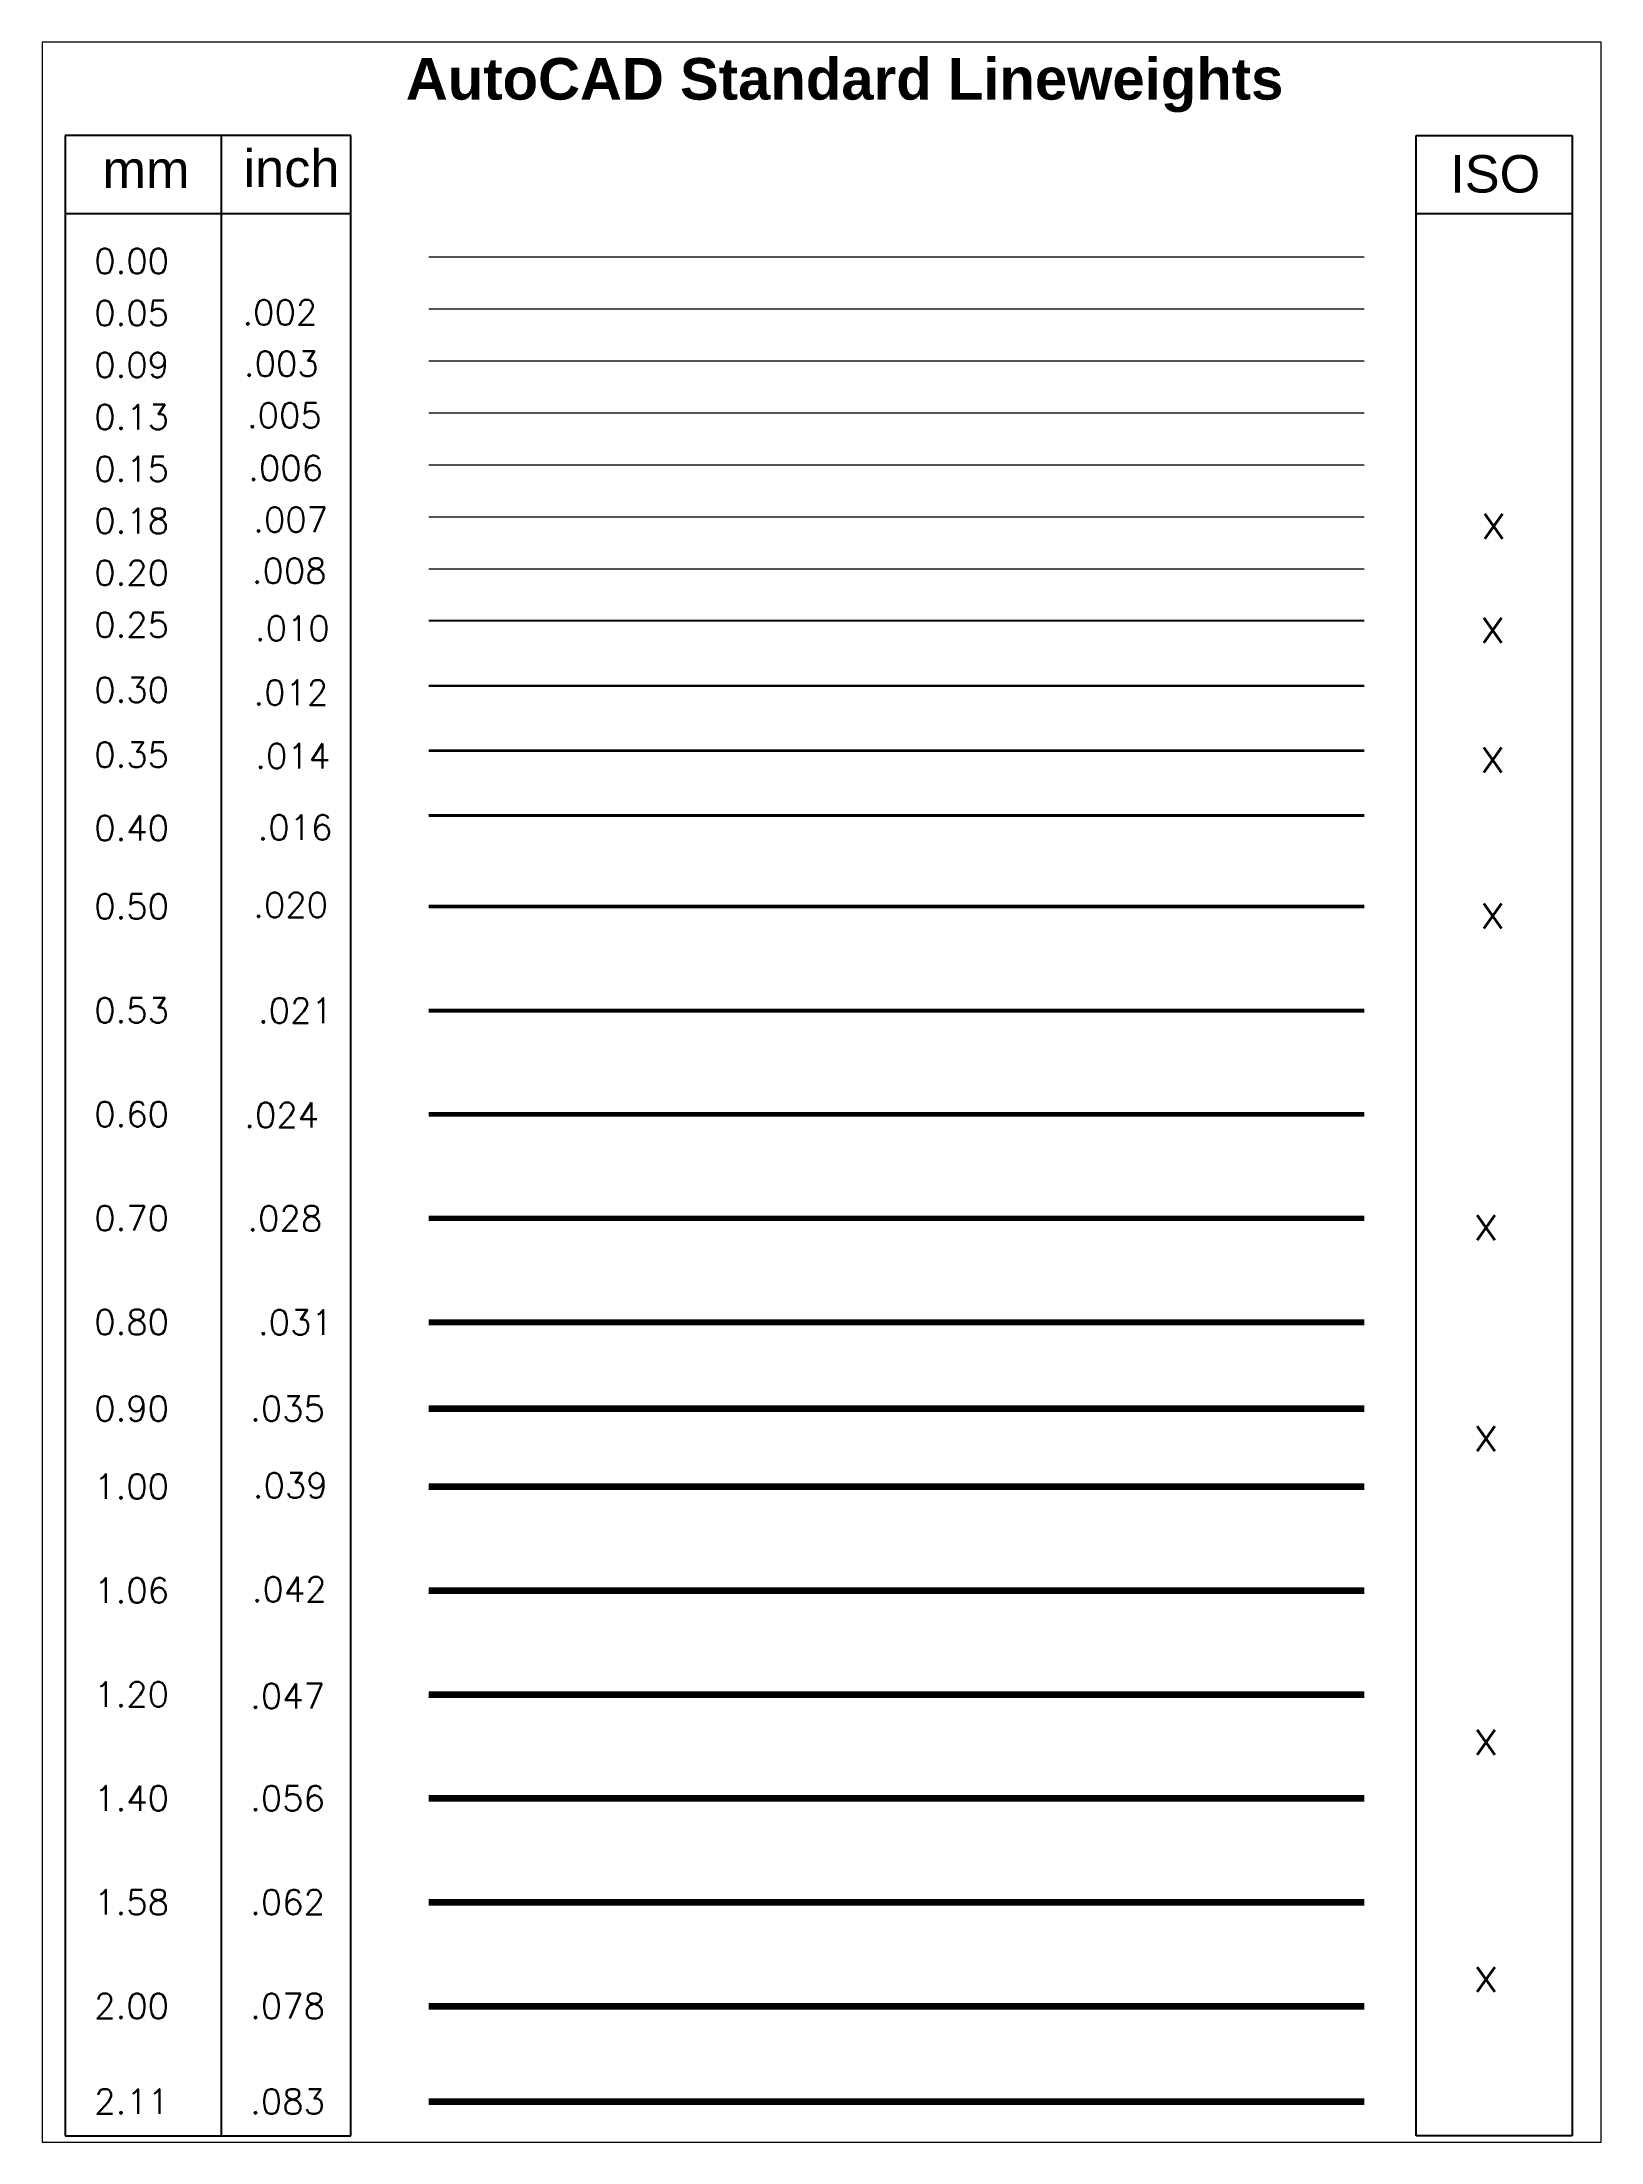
# Paper-space layout 'ISO A4 Size' of a CAD drawing. Extents: x 4 to 194, y 2 to 259.
# The model-space entities are those that its viewports show. They can reach past a viewport. Long polylines and large blocks are cut down to what shows.
import ezdxf
from ezdxf.enums import TextEntityAlignment as Align

# ---------------------------------------------------------------- set-up
doc = ezdxf.new("R2010")
doc.units = 0
doc.header["$MEASUREMENT"] = 0
doc.layers.add('Lines', color=7, linetype='Continuous')
doc.layers.add('Text', color=7, linetype='Continuous', lineweight=0)
doc.layers.add('Vport', color=7, linetype='Continuous', plot=False)
doc.styles.add('Arial 0 height', font='arial.ttf')
doc.styles.add('Arial bold 0 height', font='')
doc.styles.add('Simplex 0 height', font='simplex.shx')
doc.styles.get('Arial bold 0 height').set_extended_font_data('Arial', bold=True)

msp = doc.modelspace()

# ---------------------------------------------------------------- linework, layer by layer
at = {"layer": 'Lines', "linetype": 'Continuous', "lineweight": -3}
for p, q in [((0.25, 10), (0.25, 0.375)), ((1.625, 10), (0.25, 10)), ((1, 10), (1, 0.375)), ((1.625, 0.375), (1.625, 10)), ((6.75, 0.375), (6.75, 10)), ((6.75, 10), (7.5, 10)), ((7.5, 10), (7.5, 0.375)), ((0.25, 9.625), (1.625, 9.625)), ((6.75, 9.625), (7.5, 9.625)), ((0.25, 0.375), (1.625, 0.375)), ((7.5, 0.375), (6.75, 0.375))]:
    msp.add_line(p, q, dxfattribs=at)
at = {"layer": 'Lines', "linetype": 'Continuous', "lineweight": 0}
msp.add_line((2, 9.416), (6.5, 9.416), dxfattribs=at)
at = {"layer": 'Lines', "linetype": 'Continuous', "lineweight": 5}
msp.add_line((2, 9.166), (6.5, 9.166), dxfattribs=at)
at = {"layer": 'Lines', "linetype": 'Continuous', "lineweight": 9}
msp.add_line((2, 8.916), (6.5, 8.916), dxfattribs=at)
at = {"layer": 'Lines', "linetype": 'Continuous', "lineweight": 13}
msp.add_line((2, 8.666), (6.5, 8.666), dxfattribs=at)
at = {"layer": 'Lines', "linetype": 'Continuous', "lineweight": 15}
msp.add_line((2, 8.416), (6.5, 8.416), dxfattribs=at)
at = {"layer": 'Lines', "linetype": 'Continuous', "lineweight": 18}
msp.add_line((2, 8.166), (6.5, 8.166), dxfattribs=at)
at = {"layer": 'Lines', "linetype": 'Continuous', "lineweight": 20}
msp.add_line((2, 7.916), (6.5, 7.916), dxfattribs=at)
at = {"layer": 'Lines', "linetype": 'Continuous', "lineweight": 25}
msp.add_line((2, 7.666), (6.5, 7.666), dxfattribs=at)
at = {"layer": 'Lines', "linetype": 'Continuous', "lineweight": 30}
msp.add_line((2, 7.353), (6.5, 7.353), dxfattribs=at)
at = {"layer": 'Lines', "linetype": 'Continuous', "lineweight": 35}
msp.add_line((2, 7.041), (6.5, 7.041), dxfattribs=at)
at = {"layer": 'Lines', "linetype": 'Continuous', "lineweight": 40}
msp.add_line((2, 6.728), (6.5, 6.728), dxfattribs=at)
at = {"layer": 'Lines', "linetype": 'Continuous', "lineweight": 50}
msp.add_line((2, 6.291), (6.5, 6.291), dxfattribs=at)
at = {"layer": 'Lines', "linetype": 'Continuous', "lineweight": 53}
msp.add_line((2, 5.791), (6.5, 5.791), dxfattribs=at)
at = {"layer": 'Lines', "linetype": 'Continuous', "lineweight": 60}
msp.add_line((2, 5.291), (6.5, 5.291), dxfattribs=at)
at = {"layer": 'Lines', "linetype": 'Continuous', "lineweight": 70}
msp.add_line((2, 4.791), (6.5, 4.791), dxfattribs=at)
at = {"layer": 'Lines', "linetype": 'Continuous', "lineweight": 80}
msp.add_line((2, 4.291), (6.5, 4.291), dxfattribs=at)
at = {"layer": 'Lines', "linetype": 'Continuous', "lineweight": 90}
msp.add_line((2, 3.875), (6.5, 3.875), dxfattribs=at)
at = {"layer": 'Lines', "linetype": 'Continuous', "lineweight": 100}
msp.add_line((2, 3.5), (6.5, 3.5), dxfattribs=at)
at = {"layer": 'Lines', "linetype": 'Continuous', "lineweight": 106}
msp.add_line((2, 3), (6.5, 3), dxfattribs=at)
at = {"layer": 'Lines', "linetype": 'Continuous', "lineweight": 120}
msp.add_line((2, 2.5), (6.5, 2.5), dxfattribs=at)
at = {"layer": 'Lines', "linetype": 'Continuous', "lineweight": 140}
msp.add_line((2, 2), (6.5, 2), dxfattribs=at)
at = {"layer": 'Lines', "linetype": 'Continuous', "lineweight": 158}
msp.add_line((2, 1.5), (6.5, 1.5), dxfattribs=at)
at = {"layer": 'Lines', "linetype": 'Continuous', "lineweight": 200}
msp.add_line((2, 1), (6.5, 1), dxfattribs=at)
at = {"layer": 'Lines', "linetype": 'Continuous', "lineweight": 211}
msp.add_line((2, 0.541), (6.5, 0.541), dxfattribs=at)
at = {"layer": 'Vport', "linetype": 'Continuous', "lineweight": 0}
msp.add_lwpolyline([(0, 0), (0, 10.5), (8, 10.5), (8, 0)], close=True, dxfattribs=at)

# ---------------------------------------------------------------- texts
at = {"layer": 'Lines', "linetype": 'Continuous', "lineweight": -3, "style": 'Arial 0 height'}
msp.add_text('ISO', height=0.18, dxfattribs=at).set_placement((7.13, 9.726), align=Align.CENTER)
at = {"layer": 'Lines', "linetype": 'Continuous', "lineweight": -3, "style": 'Simplex 0 height'}
for s, p in [('.002', (1.103, 9.089)), ('.003', (1.11, 8.842)), ('.005', (1.125, 8.594)), ('.006', (1.131, 8.34)), ('.007', (1.155, 8.092)), ('.008', (1.148, 7.846)), ('.010', (1.163, 7.569)), ('.012', (1.156, 7.26)), ('.014', (1.165, 6.955)), ('.016', (1.176, 6.611)), ('.020', (1.155, 6.238)), ('.021', (1.178, 5.73)), ('.024', (1.112, 5.227)), ('.028', (1.127, 4.73)), ('.031', (1.178, 4.23)), ('.039', (1.153, 3.445)), ('.042', (1.148, 2.945))]:
    msp.add_text(s, height=0.12, dxfattribs=at).set_placement(p)
for p in [(7.122, 8.15), (7.117, 7.65), (7.117, 7.025), (7.117, 6.275), (7.086, 4.776), (7.086, 3.76), (7.086, 2.299), (7.086, 1.158)]:
    msp.add_text('x', height=0.18, dxfattribs=at).set_placement(p, align=Align.MIDDLE)
for s, p in [('.047', (1.5, 2.492)), ('.056', (1.5, 2)), ('.062', (1.5, 1.5)), ('.078', (1.5, 1)), ('.083', (1.5, 0.541))]:
    msp.add_text(s, height=0.12, dxfattribs=at).set_placement(p, align=Align.MIDDLE_RIGHT)
at = {"layer": 'Text', "linetype": 'Continuous', "lineweight": 0, "style": 'Arial bold 0 height'}
msp.add_text('AutoCAD Standard Lineweights', height=0.2, dxfattribs=at).set_placement((4, 10.173), align=Align.CENTER)
at = {"layer": 'Text', "linetype": 'Continuous', "lineweight": -3, "style": 'Arial 0 height'}
for s, p in [('inch', (1.339, 9.753)), ('mm', (0.639, 9.747))]:
    msp.add_text(s, height=0.18, dxfattribs=at).set_placement(p, align=Align.CENTER)
at = {"layer": 'Text', "linetype": 'Continuous', "lineweight": -3, "style": 'Simplex 0 height'}
for s, p in [('0.00', (0.75, 9.336)), ('0.05', (0.75, 9.086)), ('0.09', (0.75, 8.836)), ('0.13', (0.75, 8.586)), ('0.15', (0.75, 8.336)), ('0.18', (0.75, 8.086)), ('0.20', (0.75, 7.836)), ('0.25', (0.75, 7.586)), ('0.30', (0.75, 7.273)), ('0.35', (0.75, 6.961)), ('0.40', (0.75, 6.608))]:
    msp.add_text(s, height=0.12, dxfattribs=at).set_placement(p, align=Align.RIGHT)
for s, p in [('0.50', (0.75, 6.291)), ('0.53', (0.75, 5.791)), ('0.60', (0.75, 5.291)), ('0.70', (0.75, 4.791)), ('0.80', (0.75, 4.291)), ('0.90', (0.75, 3.875)), ('.035', (1.5, 3.875)), ('1.00', (0.75, 3.5)), ('1.06', (0.75, 3)), ('1.20', (0.75, 2.5)), ('1.40', (0.75, 2)), ('1.58', (0.75, 1.5)), ('2.00', (0.75, 1)), ('2.11', (0.75, 0.541))]:
    msp.add_text(s, height=0.12, dxfattribs=at).set_placement(p, align=Align.MIDDLE_RIGHT)

psp = doc.layouts.new('ISO A4 Size')

# ---------------------------------------------------------------- viewports
at = {"layer": 'Vport', "linetype": 'Continuous', "lineweight": 0}
psp.add_viewport(center=(99.07, 130.26), size=(190.5, 256.647), view_center_point=(3.889, 5.398), view_height=10.1042, dxfattribs=at)

doc.saveas('drawing.dxf')
